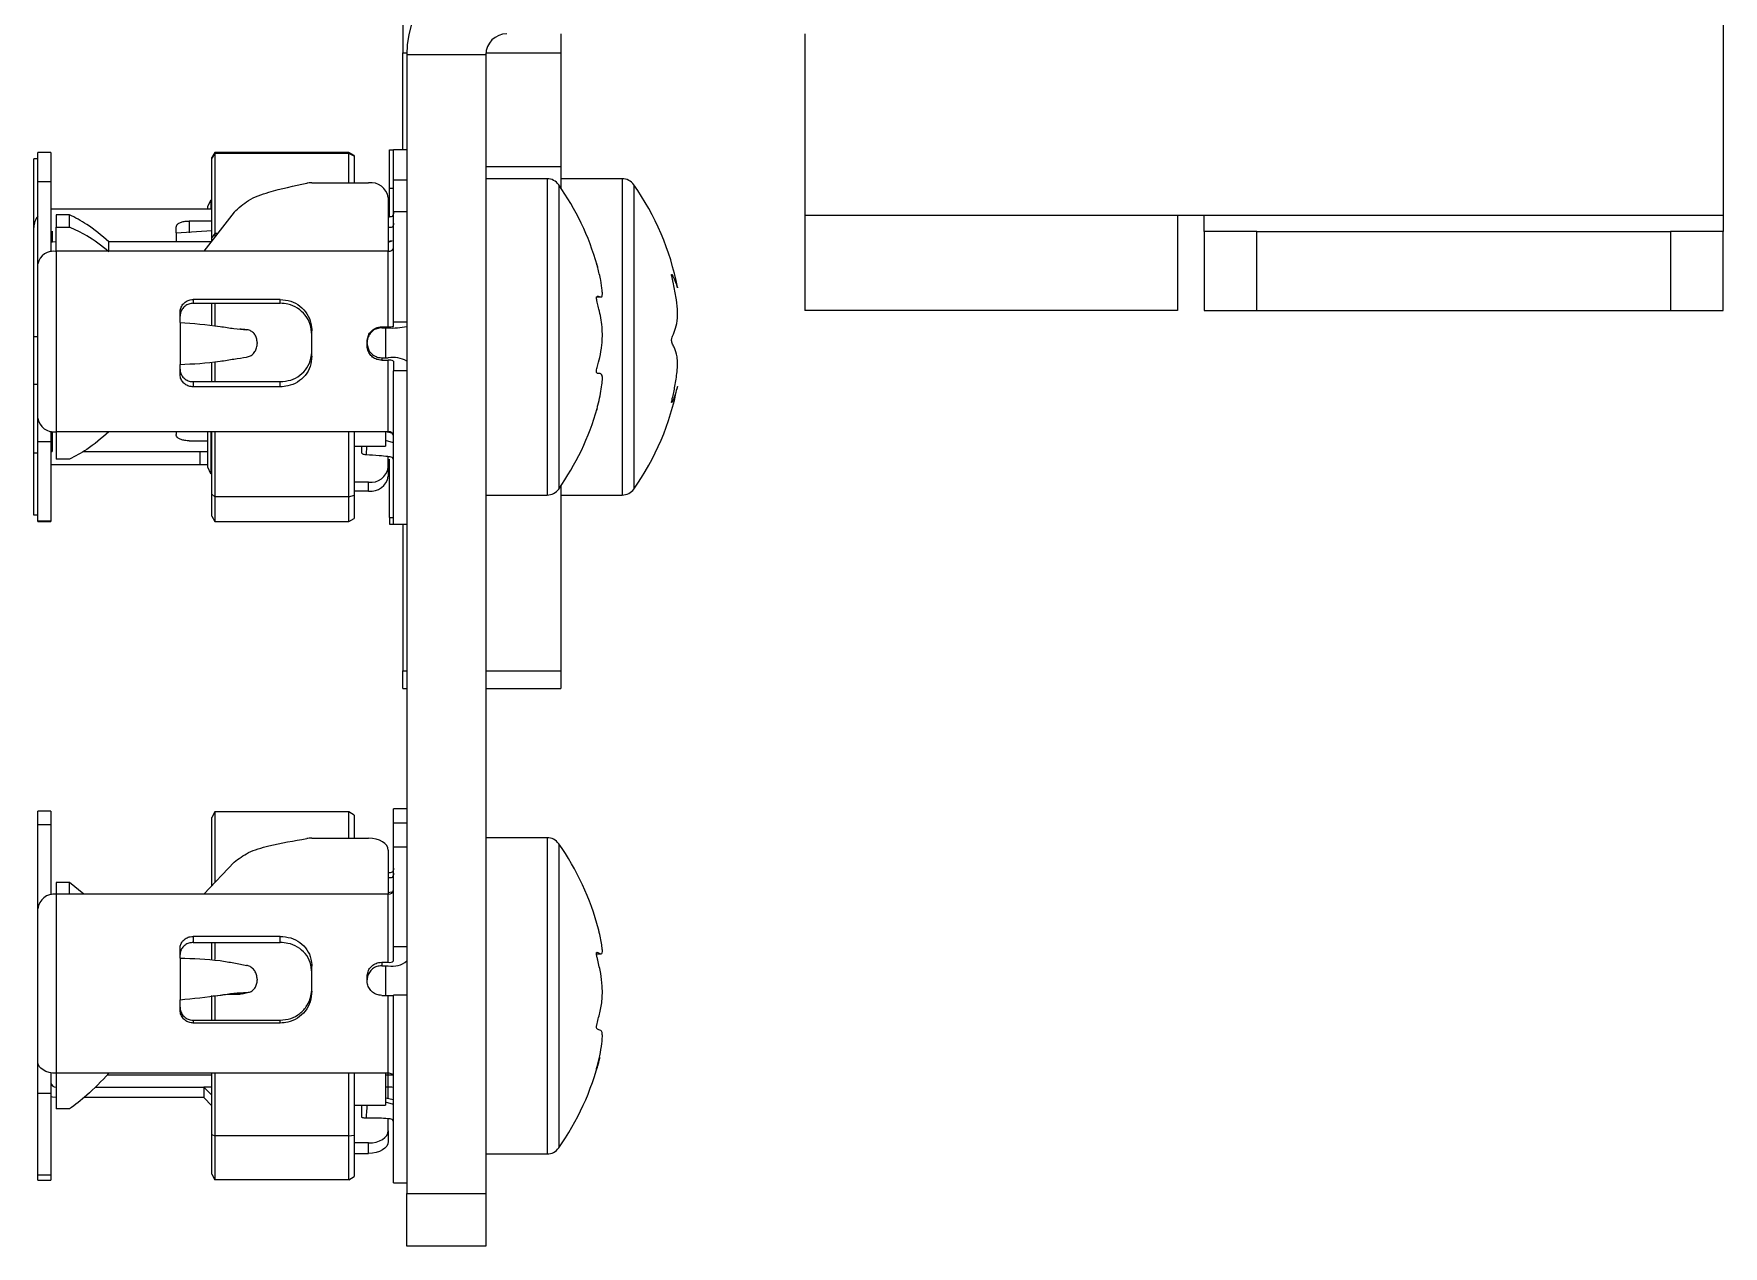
# Model space of a CAD drawing. Header units: millimetres. Extents: x -599 to 823, y -273 to 1990.
# Drawn here: x -514.5 to -450.4, y -272.9 to -226.9 of the extents above; entities that cross this region are included whole.
import ezdxf

# ---------------------------------------------------------------- set-up
doc = ezdxf.new("R2010")
doc.units = ezdxf.units.MM

msp = doc.modelspace()

# ---------------------------------------------------------------- linework, layer by layer
at = {"color": 7, "linetype": 'Continuous', "lineweight": 25}
for p, q in [((-450.449, -220.436), (-450.449, -233.836)), ((-500.549, -223.042), (-500.549, -227.66)), ((-494.549, -226.936), (-494.549, -227.66)), ((-485.299, -226.936), (-485.299, -233.836)), ((-500.549, -231.336), (-500.549, -227.66)), ((-500.399, -227.736), (-500.399, -270.936)), ((-497.399, -227.736), (-497.399, -270.936)), ((-494.549, -227.66), (-494.549, -231.99)), ((-501.049, -231.336), (-500.899, -231.336)), ((-501.049, -232.804), (-501.049, -231.336)), ((-500.399, -231.336), (-500.899, -231.336)), ((-500.899, -232.481), (-500.899, -231.336)), ((-514.399, -231.678), (-514.549, -231.678)), ((-514.549, -234.286), (-514.549, -231.678)), ((-513.899, -231.436), (-514.399, -231.436)), ((-514.399, -232.557), (-514.399, -231.436)), ((-513.899, -231.436), (-513.899, -232.557)), ((-507.684, -231.436), (-507.799, -231.636)), ((-507.684, -231.473), (-507.799, -231.659)), ((-507.799, -231.659), (-507.799, -231.636)), ((-507.799, -234.671), (-507.799, -231.659)), ((-502.599, -231.436), (-507.684, -231.436)), ((-507.684, -231.436), (-507.684, -231.473)), ((-507.684, -231.473), (-507.684, -234.517)), ((-502.599, -231.473), (-507.684, -231.473)), ((-502.399, -231.552), (-502.599, -231.436)), ((-502.599, -231.473), (-502.599, -231.436)), ((-502.599, -232.59), (-502.599, -231.473)), ((-502.399, -231.58), (-502.599, -231.473)), ((-502.399, -231.552), (-502.399, -231.58)), ((-502.399, -231.58), (-502.399, -232.59)), ((-494.549, -231.99), (-494.549, -232.785)), ((-513.899, -232.557), (-514.399, -232.557)), ((-514.399, -235.563), (-514.399, -232.557)), ((-513.899, -232.557), (-513.899, -235.209)), ((-504, -232.59), (-501.849, -232.59)), ((-500.899, -233.684), (-500.899, -232.481)), ((-500.899, -232.481), (-500.399, -232.481)), ((-495.074, -232.436), (-497.399, -232.436)), ((-492.224, -232.436), (-494.549, -232.436)), ((-507.949, -233.49), (-507.834, -233.244)), ((-507.834, -233.244), (-507.834, -233.586)), ((-507.799, -233.244), (-507.834, -233.244)), ((-501.099, -233.147), (-501.099, -235.19)), ((-501.049, -233.887), (-501.049, -232.804)), ((-500.899, -232.804), (-501.049, -232.804)), ((-513.849, -233.586), (-513.899, -233.588)), ((-508.249, -233.586), (-513.849, -233.586)), ((-513.199, -233.799), (-513.699, -233.799)), ((-513.699, -233.799), (-513.699, -234.277)), ((-513.199, -234.277), (-513.199, -233.799)), ((-507.799, -233.586), (-508.249, -233.586)), ((-506.945, -233.704), (-508.099, -235.19)), ((-507.949, -233.586), (-507.949, -233.49)), ((-500.899, -237.877), (-500.899, -233.684)), ((-500.899, -233.684), (-500.399, -233.684)), ((-485.299, -233.836), (-485.299, -237.436)), ((-470.149, -233.836), (-471.149, -233.836)), ((-471.149, -233.836), (-471.149, -237.436)), ((-470.149, -234.436), (-470.149, -233.836)), ((-450.449, -233.836), (-450.449, -234.436)), ((-514.549, -238.436), (-514.549, -234.286)), ((-513.699, -234.277), (-513.199, -234.277)), ((-509.149, -234.488), (-509.149, -234.276)), ((-509.149, -234.488), (-507.799, -234.402)), ((-509.149, -234.488), (-509.149, -234.833)), ((-507.799, -234.041), (-508.649, -234.041)), ((-507.684, -234.517), (-507.799, -234.671)), ((-507.684, -234.517), (-507.684, -234.655)), ((-507.576, -234.517), (-507.684, -234.517)), ((-470.149, -234.436), (-470.149, -237.436)), ((-468.149, -234.436), (-470.149, -234.436)), ((-468.149, -234.436), (-452.449, -234.436)), ((-450.449, -234.436), (-452.449, -234.436)), ((-450.449, -237.436), (-450.449, -234.436)), ((-508.099, -235.19), (-513.699, -235.19)), ((-511.699, -235.19), (-511.699, -234.833)), ((-507.822, -234.833), (-511.699, -234.833)), ((-507.799, -234.833), (-507.799, -234.671)), ((-500.955, -234.786), (-501.099, -234.812)), ((-514.385, -235.563), (-514.399, -235.563)), ((-514.399, -235.658), (-514.399, -235.563)), ((-514.399, -241.52), (-514.399, -235.658)), ((-505.199, -237.017), (-508.499, -237.017)), ((-508.499, -237.163), (-505.199, -237.163)), ((-507.799, -237.997), (-507.799, -237.163)), ((-507.684, -237.163), (-507.684, -238.01)), ((-493.176, -236.921), (-493.04, -236.921)), ((-508.999, -237.886), (-508.999, -237.502)), ((-471.149, -237.436), (-485.299, -237.436)), ((-470.149, -237.436), (-468.149, -237.436)), ((-468.149, -237.436), (-452.449, -237.436)), ((-452.449, -237.436), (-450.449, -237.436)), ((-514.399, -238.436), (-514.549, -238.436)), ((-514.549, -240.242), (-514.549, -238.436)), ((-508.999, -237.886), (-508.999, -239.484)), ((-506.657, -238.151), (-506.713, -238.147)), ((-506.467, -238.167), (-506.476, -238.166)), ((-503.999, -239.166), (-503.999, -238.208)), ((-501.349, -238.054), (-501.099, -238.054)), ((-501.349, -238.094), (-501.099, -238.094)), ((-501.199, -238.094), (-501.199, -239.228)), ((-500.399, -237.877), (-500.899, -237.877)), ((-500.899, -238.038), (-500.899, -237.877)), ((-506.072, -238.652), (-506.072, -238.692)), ((-501.899, -238.772), (-501.899, -238.605)), ((-508.999, -239.86), (-508.999, -239.484)), ((-507.799, -240.135), (-507.799, -239.405)), ((-507.684, -239.39), (-507.684, -240.135)), ((-501.349, -239.228), (-501.099, -239.228)), ((-501.349, -239.319), (-501.099, -239.319)), ((-500.899, -239.355), (-500.899, -239.728)), ((-500.399, -239.728), (-500.899, -239.728)), ((-500.899, -245.536), (-500.899, -239.728)), ((-514.399, -240.242), (-514.549, -240.242)), ((-514.549, -242.852), (-514.549, -240.242)), ((-508.499, -240.135), (-505.199, -240.135)), ((-505.199, -240.33), (-508.499, -240.33)), ((-514.399, -242.421), (-514.399, -241.52)), ((-513.899, -242.018), (-513.899, -242.421)), ((-511.699, -242.04), (-513.699, -242.04)), ((-501.099, -242.04), (-511.699, -242.04)), ((-509.149, -242.04), (-509.149, -242.141)), ((-507.949, -243.382), (-507.949, -242.04)), ((-507.834, -242.024), (-507.834, -243.629)), ((-507.799, -242.069), (-507.822, -242.04)), ((-507.799, -244.402), (-507.799, -242.04)), ((-507.684, -242.04), (-507.684, -244.504)), ((-502.599, -244.504), (-502.599, -242.04)), ((-502.399, -242.04), (-502.399, -244.446)), ((-501.199, -242.04), (-501.199, -242.586)), ((-500.899, -242.097), (-501.199, -242.043)), ((-501.099, -242.061), (-501.099, -242.04)), ((-514.549, -245.194), (-514.549, -242.852)), ((-514.399, -242.852), (-514.549, -242.852)), ((-513.899, -242.421), (-514.399, -242.421)), ((-514.399, -245.427), (-514.399, -242.421)), ((-513.899, -242.421), (-513.899, -245.427)), ((-512.687, -242.786), (-508.249, -242.786)), ((-508.649, -242.379), (-507.949, -242.379)), ((-508.249, -242.786), (-508.249, -243.286)), ((-508.249, -242.786), (-507.949, -242.786)), ((-502.399, -242.586), (-501.199, -242.586)), ((-500.899, -242.461), (-501.199, -242.366)), ((-513.849, -243.286), (-513.899, -243.285)), ((-508.249, -243.286), (-513.849, -243.286)), ((-513.199, -243.074), (-513.699, -243.074)), ((-507.949, -243.286), (-508.249, -243.286)), ((-507.834, -243.629), (-507.949, -243.382)), ((-501.099, -243.391), (-501.099, -242.98)), ((-501.099, -243.391), (-501.099, -243.726)), ((-501.049, -245.294), (-501.049, -243.078)), ((-507.799, -243.629), (-507.834, -243.629)), ((-501.849, -243.948), (-502.399, -243.948)), ((-494.549, -244.088), (-494.549, -251.106)), ((-507.799, -244.402), (-507.684, -244.504)), ((-507.799, -245.236), (-507.799, -244.402)), ((-502.599, -244.504), (-507.684, -244.504)), ((-507.684, -244.504), (-507.684, -245.436)), ((-502.599, -244.504), (-502.399, -244.446)), ((-502.599, -245.436), (-502.599, -244.504)), ((-502.399, -244.283), (-501.849, -244.283)), ((-502.399, -244.446), (-502.399, -245.321)), ((-497.399, -244.436), (-495.074, -244.436)), ((-494.549, -244.436), (-492.224, -244.436)), ((-514.399, -245.194), (-514.549, -245.194)), ((-513.899, -245.427), (-514.399, -245.427)), ((-514.399, -245.436), (-514.399, -245.427)), ((-514.399, -245.436), (-513.899, -245.436)), ((-513.899, -245.427), (-513.899, -245.436)), ((-507.799, -245.236), (-507.684, -245.436)), ((-507.684, -245.436), (-502.599, -245.436)), ((-502.599, -245.436), (-502.399, -245.321)), ((-501.049, -245.294), (-500.899, -245.294)), ((-501.049, -245.294), (-501.049, -245.536)), ((-501.049, -245.536), (-500.899, -245.536)), ((-500.899, -245.536), (-500.399, -245.536)), ((-500.549, -245.536), (-500.549, -251.106)), ((-500.549, -251.776), (-500.549, -251.106)), ((-494.549, -251.106), (-494.549, -251.776)), ((-500.549, -251.776), (-500.399, -251.776)), ((-497.399, -251.776), (-494.549, -251.776)), ((-500.399, -256.336), (-500.899, -256.336)), ((-500.899, -256.867), (-500.899, -256.336)), ((-513.899, -256.436), (-514.399, -256.436)), ((-514.399, -256.954), (-514.399, -256.436)), ((-513.899, -256.954), (-514.399, -256.954)), ((-514.399, -260.057), (-514.399, -256.954)), ((-513.899, -256.436), (-513.899, -256.954)), ((-513.899, -256.954), (-513.899, -259.601)), ((-507.684, -256.461), (-507.799, -256.674)), ((-507.799, -259.263), (-507.799, -256.674)), ((-507.684, -256.461), (-507.684, -259.142)), ((-502.599, -256.461), (-507.684, -256.461)), ((-502.599, -257.457), (-502.599, -256.461)), ((-502.399, -256.584), (-502.599, -256.461)), ((-502.399, -256.584), (-502.399, -257.457)), ((-500.899, -257.788), (-500.899, -256.867)), ((-500.899, -256.867), (-500.399, -256.867)), ((-504, -257.457), (-501.849, -257.457)), ((-495.074, -257.436), (-497.399, -257.436)), ((-501.099, -257.912), (-501.099, -259.578)), ((-500.899, -261.573), (-500.899, -257.788)), ((-500.899, -257.788), (-500.399, -257.788)), ((-506.945, -258.366), (-508.099, -259.578)), ((-513.199, -259.143), (-513.699, -259.143)), ((-513.699, -259.143), (-513.699, -259.585)), ((-508.099, -259.578), (-513.699, -259.578)), ((-513.199, -259.585), (-513.199, -259.143)), ((-512.649, -259.578), (-513.199, -259.143)), ((-500.899, -259.485), (-501.099, -259.531)), ((-514.393, -260.057), (-514.399, -260.057)), ((-514.399, -260.135), (-514.399, -260.057)), ((-514.399, -265.951), (-514.399, -260.135)), ((-505.199, -261.181), (-508.499, -261.181)), ((-508.499, -261.414), (-505.199, -261.414)), ((-507.799, -262.054), (-507.799, -261.414)), ((-507.684, -261.414), (-507.684, -262.063)), ((-508.999, -262.002), (-508.999, -261.636)), ((-508.999, -262.002), (-508.999, -263.587)), ((-501.349, -262.164), (-501.099, -262.164)), ((-500.399, -261.573), (-500.899, -261.573)), ((-500.899, -262.111), (-500.899, -261.573)), ((-493.199, -261.848), (-493.024, -261.848)), ((-506.072, -262.808), (-506.072, -262.848)), ((-503.999, -263.264), (-503.999, -262.313)), ((-501.899, -262.869), (-501.899, -262.703)), ((-501.349, -262.295), (-501.099, -262.295)), ((-501.199, -262.295), (-501.199, -263.452)), ((-507.799, -264.362), (-507.799, -263.428)), ((-507.684, -263.435), (-507.684, -264.362)), ((-506.641, -263.358), (-506.396, -263.302)), ((-501.349, -263.418), (-501.099, -263.418)), ((-500.399, -263.41), (-500.899, -263.41)), ((-500.899, -270.536), (-500.899, -263.41)), ((-508.999, -263.975), (-508.999, -263.587)), ((-508.499, -264.362), (-505.199, -264.362)), ((-505.199, -264.469), (-508.499, -264.469)), ((-514.399, -267.137), (-514.399, -265.951)), ((-513.899, -266.357), (-513.899, -267.137)), ((-511.699, -266.375), (-513.699, -266.375)), ((-511.762, -266.436), (-507.799, -266.436)), ((-501.099, -266.375), (-511.699, -266.375)), ((-507.799, -268.693), (-507.799, -266.375)), ((-507.684, -266.375), (-507.684, -268.751)), ((-502.599, -268.751), (-502.599, -266.375)), ((-502.399, -266.375), (-502.399, -268.718)), ((-501.199, -266.375), (-501.199, -267.586)), ((-501.199, -266.436), (-500.925, -266.436)), ((-513.899, -267.137), (-514.399, -267.137)), ((-514.399, -270.24), (-514.399, -267.137)), ((-513.899, -267.137), (-513.899, -270.24)), ((-508.099, -267.295), (-512.649, -267.295)), ((-512.226, -266.897), (-508.099, -266.897)), ((-508.099, -266.897), (-507.799, -267.212)), ((-508.099, -266.897), (-508.099, -267.295)), ((-507.799, -267.61), (-508.099, -267.295)), ((-501.099, -267.342), (-501.099, -266.897)), ((-513.199, -267.73), (-513.699, -267.73)), ((-502.399, -267.586), (-501.199, -267.586)), ((-500.899, -267.388), (-501.199, -267.319)), ((-500.899, -267.562), (-501.199, -267.474)), ((-501.099, -268.563), (-501.099, -268.098)), ((-501.099, -268.563), (-501.099, -268.961)), ((-507.799, -268.693), (-507.684, -268.751)), ((-507.799, -270.199), (-507.799, -268.693)), ((-502.599, -268.751), (-507.684, -268.751)), ((-507.684, -268.751), (-507.684, -270.412)), ((-502.599, -268.751), (-502.399, -268.718)), ((-502.599, -270.412), (-502.599, -268.751)), ((-502.399, -268.718), (-502.399, -270.289)), ((-501.849, -269.018), (-502.399, -269.018)), ((-502.399, -269.415), (-501.849, -269.415)), ((-497.399, -269.436), (-495.074, -269.436)), ((-513.899, -270.24), (-514.399, -270.24)), ((-514.399, -270.436), (-514.399, -270.24)), ((-514.399, -270.436), (-513.899, -270.436)), ((-513.899, -270.24), (-513.899, -270.436)), ((-507.799, -270.199), (-507.684, -270.412)), ((-502.599, -270.412), (-507.684, -270.412)), ((-502.599, -270.412), (-502.399, -270.289)), ((-500.899, -270.536), (-500.399, -270.536)), ((-500.399, -272.936), (-500.399, -270.936)), ((-497.399, -270.936), (-497.399, -272.936)), ((-497.399, -272.936), (-500.399, -272.936))]:
    msp.add_line(p, q, dxfattribs=at)
at = {"color": 8, "linetype": 'Continuous', "lineweight": 18}
for p, q in [((-500.549, -227.66), (-500.399, -227.66)), ((-497.399, -227.736), (-500.399, -227.736)), ((-497.396, -227.66), (-494.549, -227.66)), ((-494.549, -231.99), (-497.399, -231.99)), ((-495.074, -232.436), (-495.074, -233.137)), ((-494.633, -232.665), (-494.633, -233.339)), ((-492.224, -232.436), (-492.224, -244.436)), ((-491.783, -232.665), (-491.783, -244.208)), ((-495.074, -233.137), (-495.074, -244.436)), ((-494.633, -233.339), (-494.633, -244.208)), ((-471.149, -233.836), (-485.299, -233.836)), ((-450.449, -233.836), (-470.149, -233.836)), ((-513.849, -234.424), (-513.849, -234.845)), ((-508.649, -234.041), (-508.649, -234.494)), ((-468.149, -237.436), (-468.149, -234.436)), ((-452.449, -234.436), (-452.449, -237.436)), ((-513.699, -235.19), (-513.699, -242.04)), ((-501.099, -235.19), (-508.099, -235.19)), ((-501.099, -238.054), (-501.099, -235.19)), ((-508.499, -237.017), (-508.499, -237.163)), ((-505.199, -237.163), (-505.199, -237.017)), ((-501.349, -238.054), (-501.349, -238.094)), ((-501.349, -239.228), (-501.349, -239.319)), ((-501.099, -242.04), (-501.099, -239.319)), ((-508.499, -240.135), (-508.499, -240.33)), ((-505.199, -240.33), (-505.199, -240.135)), ((-513.849, -242.027), (-513.849, -242.786)), ((-501.849, -244.283), (-501.849, -243.948)), ((-500.549, -251.106), (-500.399, -251.106)), ((-497.399, -251.106), (-494.549, -251.106)), ((-495.074, -257.436), (-495.074, -262.92)), ((-494.633, -257.665), (-494.633, -262.94)), ((-513.699, -259.578), (-513.699, -266.375)), ((-501.099, -259.578), (-508.099, -259.578)), ((-501.099, -262.164), (-501.099, -259.578)), ((-508.499, -261.181), (-508.499, -261.414)), ((-505.199, -261.414), (-505.199, -261.181)), ((-501.349, -262.164), (-501.349, -262.295)), ((-501.099, -266.375), (-501.099, -263.418)), ((-495.074, -262.92), (-495.074, -269.436)), ((-494.633, -262.94), (-494.633, -269.208)), ((-508.499, -264.362), (-508.499, -264.469)), ((-505.199, -264.469), (-505.199, -264.362)), ((-513.699, -266.375), (-513.699, -266.897)), ((-501.099, -266.897), (-501.099, -266.375)), ((-507.799, -266.897), (-508.099, -266.897)), ((-501.099, -266.897), (-501.199, -266.897)), ((-501.849, -269.415), (-501.849, -269.018)), ((-500.399, -270.936), (-497.399, -270.936))]:
    msp.add_line(p, q, dxfattribs=at)
at = {"color": 7, "linetype": 'Continuous', "lineweight": 25, "flags": 128}
for points in [[(-513.699, -234.833), (-513.836, -234.843), (-513.899, -234.855)], [(-513.899, -242.78), (-513.888, -242.783), (-513.849, -242.786)], [(-501.099, -257.912), (-501.114, -257.823), (-501.156, -257.738), (-501.226, -257.659), (-501.319, -257.59), (-501.433, -257.534), (-501.562, -257.492), (-501.703, -257.466), (-501.849, -257.457)], [(-513.699, -266.375), (-513.836, -266.366), (-513.967, -266.342), (-514.088, -266.303), (-514.194, -266.25), (-514.281, -266.186), (-514.346, -266.113), (-514.386, -266.033), (-514.399, -265.951)], [(-500.899, -266.496), (-500.903, -266.472), (-500.915, -266.449), (-500.933, -266.428), (-500.958, -266.41), (-500.988, -266.395), (-501.023, -266.384), (-501.06, -266.377), (-501.099, -266.375)], [(-513.699, -267.295), (-513.836, -267.284), (-513.899, -267.272)], [(-500.899, -266.92), (-500.963, -266.908), (-501.099, -266.897)], [(-501.849, -269.018), (-501.703, -269.009), (-501.562, -268.983), (-501.433, -268.941), (-501.319, -268.885), (-501.226, -268.816), (-501.156, -268.737), (-501.114, -268.652), (-501.099, -268.563)], [(-501.099, -268.961), (-501.114, -269.05), (-501.156, -269.135), (-501.226, -269.213), (-501.319, -269.282), (-501.433, -269.339), (-501.562, -269.381), (-501.703, -269.407), (-501.849, -269.415)]]:
    msp.add_lwpolyline(points, dxfattribs=at)
at = {"color": 8, "linetype": 'Continuous', "lineweight": 18, "flags": 128}
for points in [[(-501.921, -242.586), (-501.926, -242.674), (-501.935, -242.818), (-501.942, -242.909), (-501.942, -242.909), (-501.942, -242.909)], [(-501.914, -267.586), (-501.918, -267.685), (-501.926, -267.829), (-501.935, -267.979), (-501.942, -268.075), (-501.942, -268.075), (-501.942, -268.075)]]:
    msp.add_lwpolyline(points, dxfattribs=at)
at = {"color": 7, "linetype": 'Continuous', "lineweight": 25}
for centre, radius, start, end in [((-496.599, -227.736), 3.8, 90, 180), ((-496.599, -227.736), 0.8, 90, 180), ((-504.001, -233.585), 0.996, 89.96573, 101.24283), ((-501.765, -233.26), 0.676, 9.63694, 97.14426), ((-495.074, -232.976), 0.54, 35.25153, 90), ((-502.799, -238.436), 10, 15.8038, 35.25153), ((-492.224, -232.976), 0.54, 35.25153, 90), ((-499.949, -238.436), 10, 10.85413, 35.25153), ((-513.849, -234.286), 0.7, 141.78679, 180), ((-501.249, -233.386), 0.2, 318.59038, 0), ((-513.796, -235.803), 0.62, 81.04376, 166.55137), ((-501.094, -234.599), 0.234, 268.74113, 306.93082), ((-501.072, -235.015), 0.177, 261.04376, 346.55137), ((-501.05, -237.408), 0.648, 265.60416, 283.40633), ((-500.925, -235.831), 2.269, 265.60416, 283.40633), ((-500.93, -240.285), 1.071, 60.29019, 99.09044), ((-501.051, -239.621), 0.306, 60.29019, 99.09044), ((-499.949, -238.436), 10, 324.74847, 349.10281), ((-513.778, -241.414), 0.63, 189.63694, 277.14426), ((-502.799, -238.436), 10, 324.74847, 344.24217), ((-501.077, -242.218), 0.18, 9.63694, 97.14426), ((-501.765, -243.278), 0.676, 262.85574, 350.36306), ((-501.249, -243.486), 0.2, 0, 41.40962), ((-501.765, -243.613), 0.676, 262.85574, 350.36306), ((-495.074, -243.896), 0.54, 270, 324.74847), ((-492.224, -243.896), 0.54, 270, 324.74847), ((-504.001, -258.671), 1.214, 89.96029, 99.18959), ((-495.074, -257.976), 0.54, 35.25153, 90), ((-502.799, -263.436), 10, 14.61668, 35.25153), ((-513.764, -260.215), 0.641, 84.2482, 172.76341), ((-501.081, -259.396), 0.183, 264.2482, 352.76341), ((-501.053, -261.934), 0.235, 258.55237, 310.85275), ((-500.936, -261.49), 0.821, 258.55237, 310.85275), ((-501.049, -249.911), 13.508, 269.78792, 270.63627), ((-502.799, -263.436), 10, 324.74847, 346.16033), ((-513.718, -266.715), 0.183, 187.23659, 275.7518), ((-495.074, -268.896), 0.54, 270, 324.74847)]:
    msp.add_arc(centre, radius, start, end, dxfattribs=at)
for points, knots in [([(-506.945, -233.704), (-506.776, -233.544), (-506.425, -233.213), (-505.443, -232.863), (-504.679, -232.708), (-504.195, -232.609)], [0, 0, 0, 0, 0.254027, 0.526591, 1, 1, 1, 1]), ([(-511.699, -234.833), (-511.979, -234.594), (-512.48, -234.166), (-512.979, -233.911), (-513.199, -233.799)], [0, 0, 0, 0, 0.559911, 1, 1, 1, 1]), ([(-500.899, -233.712), (-500.9, -233.732), (-500.902, -233.77), (-500.919, -233.823), (-500.958, -233.876), (-501.029, -233.885), (-501.077, -233.89), (-501.099, -233.893)], [0, 0, 0, 0, 0.195353, 0.37764, 0.539051, 0.782239, 1, 1, 1, 1]), ([(-513.699, -235.205), (-513.699, -234.985), (-513.699, -234.593), (-513.699, -234.374), (-513.699, -234.277)], [0, 0, 0, 0, 0.559785, 1, 1, 1, 1]), ([(-511.699, -235.205), (-511.979, -234.985), (-512.48, -234.593), (-512.979, -234.374), (-513.199, -234.277)], [0, 0, 0, 0, 0.559868, 1, 1, 1, 1]), ([(-509.149, -234.276), (-509.144, -234.247), (-509.133, -234.19), (-509.047, -234.121), (-508.921, -234.07), (-508.78, -234.044), (-508.687, -234.042), (-508.649, -234.041)], [0, 0, 0, 0, 0.2143729, 0.4287785, 0.6425919, 0.8566662, 1, 1, 1, 1]), ([(-500.899, -234.127), (-500.9, -234.146), (-500.902, -234.184), (-500.919, -234.235), (-500.956, -234.283), (-501.027, -234.288), (-501.075, -234.288), (-501.099, -234.288)], [0, 0, 0, 0, 0.195302, 0.377541, 0.538909, 0.761383, 1, 1, 1, 1]), ([(-493.199, -239.749), (-493.199, -239.741), (-493.198, -239.721), (-493.19, -239.665), (-493.147, -239.485), (-493.066, -239.197), (-492.997, -238.813), (-492.969, -238.41), (-492.991, -237.919), (-493.067, -237.525), (-493.149, -237.206), (-493.181, -237.077), (-493.195, -237.007), (-493.199, -236.968), (-493.2, -236.944), (-493.197, -236.923), (-493.187, -236.898), (-493.13, -236.885), (-493.038, -236.938), (-492.971, -236.908), (-492.977, -236.657), (-493.037, -236.275), (-493.119, -235.926), (-493.176, -235.716), (-493.193, -235.66), (-493.198, -235.64), (-493.2, -235.636), (-493.198, -235.644), (-493.19, -235.676), (-493.176, -235.724), (-493.166, -235.768), (-493.163, -235.78)], [0, 0, 0, 0, 0.004096, 0.009858, 0.025822, 0.097181, 0.18208, 0.235847, 0.290054, 0.408233, 0.447071, 0.466532, 0.476317, 0.480541, 0.484808, 0.488473, 0.494931, 0.514928, 0.608295, 0.702487, 0.757757, 0.836636, 0.925016, 0.947118, 0.958223, 0.962691, 0.967209, 0.971067, 0.9769, 0.993487, 1, 1, 1, 1]), ([(-490.131, -240.324), (-490.131, -240.326), (-490.131, -240.336), (-490.19, -240.549), (-490.269, -240.775), (-490.326, -240.904), (-490.343, -240.93), (-490.348, -240.931), (-490.35, -240.923), (-490.348, -240.903), (-490.34, -240.854), (-490.295, -240.652), (-490.212, -240.284), (-490.143, -239.829), (-490.119, -239.436), (-490.143, -239.104), (-490.216, -238.9), (-490.296, -238.746), (-490.334, -238.659), (-490.346, -238.607), (-490.349, -238.579), (-490.35, -238.554), (-490.347, -238.525), (-490.337, -238.471), (-490.28, -238.317), (-490.189, -238.12), (-490.122, -237.796), (-490.126, -237.351), (-490.184, -236.879), (-490.262, -236.497), (-490.32, -236.238), (-490.341, -236.143), (-490.349, -236.092), (-490.35, -236.075), (-490.348, -236.065), (-490.34, -236.063), (-490.298, -236.125), (-490.216, -236.321), (-490.148, -236.509), (-490.12, -236.595), (-490.128, -236.56), (-490.13, -236.551)], [0, 0, 0, 0, 0.01333, 0.067717, 0.128655, 0.143895, 0.151551, 0.154632, 0.157747, 0.160407, 0.164429, 0.175866, 0.227214, 0.286665, 0.323257, 0.360059, 0.431776, 0.467167, 0.481776, 0.486361, 0.489306, 0.491814, 0.494316, 0.498755, 0.512464, 0.576388, 0.640841, 0.678897, 0.732261, 0.791575, 0.805079, 0.818709, 0.821775, 0.824341, 0.826909, 0.830823, 0.841608, 0.889694, 0.951161, 0.988147, 1, 1, 1, 1]), ([(-508.999, -237.502), (-508.994, -237.447), (-508.983, -237.337), (-508.897, -237.192), (-508.771, -237.083), (-508.63, -237.025), (-508.537, -237.019), (-508.499, -237.017)], [0, 0, 0, 0, 0.214373, 0.428779, 0.642592, 0.856666, 1, 1, 1, 1]), ([(-508.499, -237.163), (-508.556, -237.168), (-508.668, -237.179), (-508.818, -237.262), (-508.931, -237.384), (-508.991, -237.521), (-508.997, -237.613), (-508.999, -237.65)], [0, 0, 0, 0, 0.214385, 0.428772, 0.643033, 0.856802, 1, 1, 1, 1]), ([(-505.199, -237.017), (-505.065, -237.029), (-504.795, -237.055), (-504.436, -237.253), (-504.166, -237.549), (-504.021, -237.887), (-504.006, -238.114), (-503.999, -238.208)], [0, 0, 0, 0, 0.213238, 0.42649, 0.63916, 0.849598, 1, 1, 1, 1]), ([(-503.999, -238.36), (-504.012, -238.226), (-504.036, -237.956), (-504.234, -237.601), (-504.53, -237.334), (-504.869, -237.186), (-505.101, -237.17), (-505.199, -237.163)], [0, 0, 0, 0, 0.212376, 0.424979, 0.633479, 0.843609, 1, 1, 1, 1]), ([(-508.999, -237.886), (-508.501, -237.924), (-507.83, -237.976), (-506.935, -238.129), (-506.63, -238.153), (-506.476, -238.166)], [0, 0, 0, 0, 0.587693, 0.790818, 1, 1, 1, 1]), ([(-506.072, -238.652), (-506.077, -238.596), (-506.087, -238.484), (-506.162, -238.337), (-506.273, -238.227), (-506.385, -238.176), (-506.455, -238.168), (-506.476, -238.166)], [0, 0, 0, 0, 0.225883, 0.451767, 0.67765, 0.903524, 1, 1, 1, 1]), ([(-501.899, -238.605), (-501.893, -238.543), (-501.881, -238.42), (-501.787, -238.255), (-501.648, -238.13), (-501.494, -238.064), (-501.391, -238.057), (-501.349, -238.054)], [0, 0, 0, 0, 0.2143054, 0.4286504, 0.6422794, 0.8562229, 1, 1, 1, 1]), ([(-501.349, -238.094), (-501.411, -238.1), (-501.535, -238.112), (-501.7, -238.206), (-501.824, -238.346), (-501.89, -238.501), (-501.897, -238.603), (-501.899, -238.645)], [0, 0, 0, 0, 0.2143193, 0.4286424, 0.642812, 0.856387, 1, 1, 1, 1]), ([(-506.476, -239.202), (-506.427, -239.191), (-506.329, -239.168), (-506.205, -239.067), (-506.115, -238.929), (-506.076, -238.796), (-506.073, -238.716), (-506.072, -238.692)], [0, 0, 0, 0, 0.225867, 0.451734, 0.677598, 0.903479, 1, 1, 1, 1]), ([(-505.199, -240.135), (-505.065, -240.123), (-504.795, -240.098), (-504.436, -239.906), (-504.167, -239.619), (-504.021, -239.286), (-504.006, -239.06), (-503.999, -238.964)], [0, 0, 0, 0, 0.212875, 0.425767, 0.637937, 0.847353, 1, 1, 1, 1]), ([(-501.899, -238.681), (-501.893, -238.742), (-501.881, -238.865), (-501.787, -239.029), (-501.649, -239.152), (-501.494, -239.218), (-501.391, -239.225), (-501.349, -239.228)], [0, 0, 0, 0, 0.214211, 0.428471, 0.641842, 0.855602, 1, 1, 1, 1]), ([(-501.349, -239.319), (-501.411, -239.313), (-501.535, -239.301), (-501.7, -239.207), (-501.824, -239.069), (-501.89, -238.915), (-501.897, -238.813), (-501.899, -238.772)], [0, 0, 0, 0, 0.214393, 0.428789, 0.643061, 0.856854, 1, 1, 1, 1]), ([(-508.999, -239.484), (-508.501, -239.459), (-507.83, -239.424), (-506.935, -239.272), (-506.63, -239.225), (-506.476, -239.202)], [0, 0, 0, 0, 0.587693, 0.790818, 1, 1, 1, 1]), ([(-508.999, -239.663), (-508.994, -239.717), (-508.983, -239.824), (-508.897, -239.965), (-508.771, -240.071), (-508.631, -240.127), (-508.537, -240.132), (-508.499, -240.135)], [0, 0, 0, 0, 0.2142948, 0.4286301, 0.6422302, 0.856153, 1, 1, 1, 1]), ([(-503.999, -239.166), (-504.012, -239.299), (-504.037, -239.564), (-504.237, -239.91), (-504.534, -240.168), (-504.873, -240.308), (-505.103, -240.324), (-505.199, -240.33)], [0, 0, 0, 0, 0.212833, 0.42585, 0.635542, 0.846587, 1, 1, 1, 1]), ([(-508.499, -240.33), (-508.556, -240.325), (-508.668, -240.315), (-508.818, -240.235), (-508.931, -240.117), (-508.991, -239.984), (-508.997, -239.895), (-508.999, -239.86)], [0, 0, 0, 0, 0.214445, 0.428893, 0.643239, 0.857188, 1, 1, 1, 1]), ([(-493.176, -241.156), (-493.181, -241.172), (-493.189, -241.2), (-493.196, -241.225), (-493.2, -241.236), (-493.199, -241.234), (-493.195, -241.219), (-493.178, -241.154), (-493.098, -240.85), (-493.012, -240.438), (-492.968, -240.041), (-492.988, -239.832), (-493.06, -239.828), (-493.133, -239.827), (-493.16, -239.822), (-493.18, -239.811), (-493.192, -239.796), (-493.199, -239.772), (-493.199, -239.756), (-493.199, -239.749)], [0, 0, 0, 0, 0.018644, 0.033299, 0.041271, 0.049309, 0.058384, 0.074671, 0.136829, 0.382246, 0.498195, 0.615626, 0.843525, 0.899785, 0.93556, 0.959105, 0.982786, 0.992239, 1, 1, 1, 1]), ([(-513.699, -242.04), (-513.699, -242.279), (-513.699, -242.706), (-513.699, -242.962), (-513.699, -243.074)], [0, 0, 0, 0, 0.559866, 1, 1, 1, 1]), ([(-511.699, -242.04), (-511.979, -242.279), (-512.48, -242.706), (-512.979, -242.962), (-513.199, -243.074)], [0, 0, 0, 0, 0.559911, 1, 1, 1, 1]), ([(-508.649, -242.379), (-508.706, -242.377), (-508.818, -242.372), (-508.968, -242.335), (-509.081, -242.277), (-509.141, -242.209), (-509.147, -242.161), (-509.149, -242.141)], [0, 0, 0, 0, 0.214385, 0.428772, 0.643033, 0.856802, 1, 1, 1, 1]), ([(-502.099, -242.84), (-502.099, -242.81), (-502.099, -242.73), (-502.099, -242.646), (-502.099, -242.592), (-502.099, -242.586)], [0, 0, 0, 0, 0.357966, 0.937989, 1, 1, 1, 1]), ([(-501.942, -242.909), (-501.965, -242.907), (-502.014, -242.902), (-502.068, -242.884), (-502.096, -242.862), (-502.098, -242.846), (-502.099, -242.84)], [0, 0, 0, 0, 0.266331, 0.548449, 0.829136, 1, 1, 1, 1]), ([(-500.899, -243.16), (-500.9, -243.141), (-500.902, -243.103), (-500.919, -243.05), (-500.958, -242.997), (-501.034, -242.987), (-501.195, -242.97), (-501.507, -242.94), (-501.777, -242.921), (-501.942, -242.909)], [0, 0, 0, 0, 0.052051, 0.100621, 0.143629, 0.208426, 0.277664, 0.558659, 1, 1, 1, 1]), ([(-506.945, -258.366), (-506.776, -258.236), (-506.425, -257.966), (-505.443, -257.681), (-504.679, -257.554), (-504.195, -257.473)], [0, 0, 0, 0, 0.254027, 0.526591, 1, 1, 1, 1]), ([(-500.899, -258.591), (-500.9, -258.611), (-500.902, -258.651), (-500.919, -258.706), (-500.958, -258.761), (-501.029, -258.769), (-501.077, -258.773), (-501.099, -258.774)], [0, 0, 0, 0, 0.195353, 0.37764, 0.539051, 0.782239, 1, 1, 1, 1]), ([(-500.899, -258.789), (-500.9, -258.809), (-500.902, -258.849), (-500.919, -258.903), (-500.956, -258.954), (-501.027, -258.962), (-501.075, -258.963), (-501.099, -258.963)], [0, 0, 0, 0, 0.195302, 0.377541, 0.538909, 0.761383, 1, 1, 1, 1]), ([(-508.999, -261.636), (-508.994, -261.584), (-508.983, -261.48), (-508.897, -261.344), (-508.771, -261.242), (-508.63, -261.189), (-508.537, -261.183), (-508.499, -261.181)], [0, 0, 0, 0, 0.214373, 0.428779, 0.642592, 0.856666, 1, 1, 1, 1]), ([(-508.499, -261.414), (-508.556, -261.418), (-508.668, -261.428), (-508.818, -261.505), (-508.931, -261.619), (-508.991, -261.748), (-508.997, -261.835), (-508.999, -261.87)], [0, 0, 0, 0, 0.214385, 0.428772, 0.643033, 0.856802, 1, 1, 1, 1]), ([(-505.199, -261.181), (-505.065, -261.193), (-504.795, -261.216), (-504.436, -261.401), (-504.166, -261.679), (-504.021, -262.001), (-504.006, -262.222), (-503.999, -262.313)], [0, 0, 0, 0, 0.2132377, 0.4264897, 0.6391595, 0.8495978, 1, 1, 1, 1]), ([(-503.999, -262.554), (-504.012, -262.423), (-504.036, -262.161), (-504.234, -261.822), (-504.53, -261.572), (-504.869, -261.435), (-505.101, -261.42), (-505.199, -261.414)], [0, 0, 0, 0, 0.212376, 0.424979, 0.633479, 0.843609, 1, 1, 1, 1]), ([(-493.199, -266.226), (-493.199, -266.224), (-493.198, -266.22), (-493.19, -266.186), (-493.147, -266.023), (-493.066, -265.684), (-492.997, -265.286), (-492.969, -264.97), (-492.991, -264.758), (-493.067, -264.732), (-493.149, -264.713), (-493.181, -264.691), (-493.195, -264.665), (-493.199, -264.639), (-493.2, -264.616), (-493.197, -264.585), (-493.187, -264.522), (-493.13, -264.302), (-493.038, -263.973), (-492.971, -263.51), (-492.977, -263.01), (-493.037, -262.557), (-493.119, -262.211), (-493.176, -261.978), (-493.193, -261.899), (-493.198, -261.856), (-493.2, -261.831), (-493.198, -261.81), (-493.19, -261.788), (-493.145, -261.778), (-493.062, -261.841), (-492.993, -261.864), (-492.969, -261.77), (-492.993, -261.5), (-493.055, -261.175), (-493.114, -260.953), (-493.125, -260.909)], [0, 0, 0, 0, 0.002947, 0.007093, 0.01858, 0.069926, 0.131014, 0.169702, 0.208706, 0.29374, 0.321686, 0.335689, 0.34273, 0.345769, 0.34884, 0.351477, 0.356123, 0.370512, 0.437694, 0.505469, 0.545238, 0.601994, 0.665587, 0.681491, 0.689481, 0.692696, 0.695947, 0.698723, 0.70292, 0.714856, 0.76844, 0.830481, 0.868668, 0.907073, 0.981915, 1, 1, 1, 1]), ([(-508.999, -262.002), (-508.501, -262.017), (-507.83, -262.038), (-506.935, -262.189), (-506.63, -262.252), (-506.476, -262.284)], [0, 0, 0, 0, 0.587693, 0.790818, 1, 1, 1, 1]), ([(-501.899, -262.703), (-501.893, -262.642), (-501.881, -262.52), (-501.787, -262.359), (-501.648, -262.238), (-501.494, -262.173), (-501.391, -262.166), (-501.349, -262.164)], [0, 0, 0, 0, 0.214305, 0.42865, 0.642279, 0.856223, 1, 1, 1, 1]), ([(-506.072, -262.808), (-506.077, -262.752), (-506.087, -262.64), (-506.162, -262.486), (-506.273, -262.365), (-506.385, -262.303), (-506.455, -262.288), (-506.476, -262.284)], [0, 0, 0, 0, 0.225883, 0.451767, 0.67765, 0.903524, 1, 1, 1, 1]), ([(-501.349, -262.295), (-501.411, -262.301), (-501.535, -262.313), (-501.7, -262.404), (-501.824, -262.54), (-501.89, -262.692), (-501.897, -262.794), (-501.899, -262.835)], [0, 0, 0, 0, 0.2143193, 0.4286424, 0.642812, 0.856387, 1, 1, 1, 1]), ([(-508.999, -263.587), (-508.501, -263.539), (-507.83, -263.475), (-506.935, -263.323), (-506.63, -263.315), (-506.476, -263.312)], [0, 0, 0, 0, 0.587693, 0.790818, 1, 1, 1, 1]), ([(-507.799, -263.448), (-507.763, -263.444), (-507.561, -263.424), (-507.163, -263.366), (-506.873, -263.367), (-506.726, -263.368)], [0, 0, 0, 0, 0.099559, 0.54474, 1, 1, 1, 1]), ([(-506.642, -263.355), (-506.647, -263.358), (-506.673, -263.369), (-506.702, -263.368), (-506.726, -263.368)], [0, 0, 0, 0, 0.191081, 1, 1, 1, 1]), ([(-506.476, -263.312), (-506.427, -263.306), (-506.329, -263.293), (-506.205, -263.206), (-506.115, -263.078), (-506.076, -262.95), (-506.073, -262.871), (-506.072, -262.848)], [0, 0, 0, 0, 0.225867, 0.451734, 0.677598, 0.903479, 1, 1, 1, 1]), ([(-505.199, -264.362), (-505.065, -264.349), (-504.795, -264.323), (-504.436, -264.121), (-504.167, -263.82), (-504.021, -263.479), (-504.006, -263.25), (-503.999, -263.154)], [0, 0, 0, 0, 0.212875, 0.425767, 0.637937, 0.847353, 1, 1, 1, 1]), ([(-503.999, -263.264), (-504.012, -263.399), (-504.037, -263.668), (-504.237, -264.027), (-504.534, -264.297), (-504.873, -264.446), (-505.103, -264.462), (-505.199, -264.469)], [0, 0, 0, 0, 0.212833, 0.42585, 0.635542, 0.846587, 1, 1, 1, 1]), ([(-501.349, -263.418), (-501.411, -263.412), (-501.535, -263.4), (-501.7, -263.305), (-501.824, -263.166), (-501.89, -263.011), (-501.897, -262.909), (-501.899, -262.869)], [0, 0, 0, 0, 0.214393, 0.428789, 0.643061, 0.856854, 1, 1, 1, 1]), ([(-508.999, -263.867), (-508.994, -263.923), (-508.983, -264.035), (-508.897, -264.183), (-508.771, -264.294), (-508.631, -264.354), (-508.537, -264.36), (-508.499, -264.362)], [0, 0, 0, 0, 0.214295, 0.42863, 0.64223, 0.856153, 1, 1, 1, 1]), ([(-508.499, -264.469), (-508.556, -264.463), (-508.668, -264.452), (-508.818, -264.368), (-508.931, -264.243), (-508.991, -264.104), (-508.997, -264.012), (-508.999, -263.975)], [0, 0, 0, 0, 0.214445, 0.428893, 0.643239, 0.857188, 1, 1, 1, 1]), ([(-493.079, -265.763), (-493.086, -265.797), (-493.1, -265.878), (-493.133, -265.999), (-493.16, -266.098), (-493.18, -266.166), (-493.192, -266.206), (-493.199, -266.225), (-493.199, -266.226), (-493.199, -266.226)], [0, 0, 0, 0, 0.210576, 0.494413, 0.674896, 0.793684, 0.913155, 0.960847, 1, 1, 1, 1]), ([(-513.699, -266.375), (-513.699, -266.668), (-513.699, -267.193), (-513.699, -267.566), (-513.699, -267.73)], [0, 0, 0, 0, 0.559866, 1, 1, 1, 1]), ([(-511.699, -266.375), (-511.979, -266.668), (-512.48, -267.193), (-512.979, -267.566), (-513.199, -267.73)], [0, 0, 0, 0, 0.559911, 1, 1, 1, 1]), ([(-502.099, -268.048), (-502.099, -268.017), (-502.099, -267.934), (-502.099, -267.803), (-502.099, -267.68), (-502.099, -267.609), (-502.099, -267.586)], [0, 0, 0, 0, 0.204402, 0.535601, 0.853111, 1, 1, 1, 1]), ([(-501.942, -268.075), (-501.965, -268.075), (-502.014, -268.075), (-502.068, -268.068), (-502.096, -268.059), (-502.098, -268.051), (-502.099, -268.048)], [0, 0, 0, 0, 0.266331, 0.548449, 0.829136, 1, 1, 1, 1]), ([(-500.899, -268.282), (-500.9, -268.261), (-500.902, -268.221), (-500.919, -268.167), (-500.958, -268.112), (-501.034, -268.104), (-501.195, -268.09), (-501.507, -268.074), (-501.777, -268.075), (-501.942, -268.075)], [0, 0, 0, 0, 0.052051, 0.100621, 0.143629, 0.208426, 0.277664, 0.558659, 1, 1, 1, 1])]:
    msp.add_open_spline(points, degree=3, knots=knots, dxfattribs=at)
at = {"color": 8, "linetype": 'Continuous', "lineweight": 18}
for points, knots in [([(-506.476, -238.166), (-506.517, -238.162), (-506.585, -238.157), (-506.669, -238.15), (-506.71, -238.147), (-506.726, -238.146)], [0, 0, 0, 0, 0.502362, 0.815418, 1, 1, 1, 1]), ([(-506.726, -263.368), (-506.705, -263.363), (-506.664, -263.354), (-506.596, -263.339), (-506.533, -263.325), (-506.491, -263.315), (-506.476, -263.312)], [0, 0, 0, 0, 0.246022, 0.497638, 0.810556, 1, 1, 1, 1])]:
    msp.add_open_spline(points, degree=3, knots=knots, dxfattribs=at)

doc.saveas('drawing.dxf')
